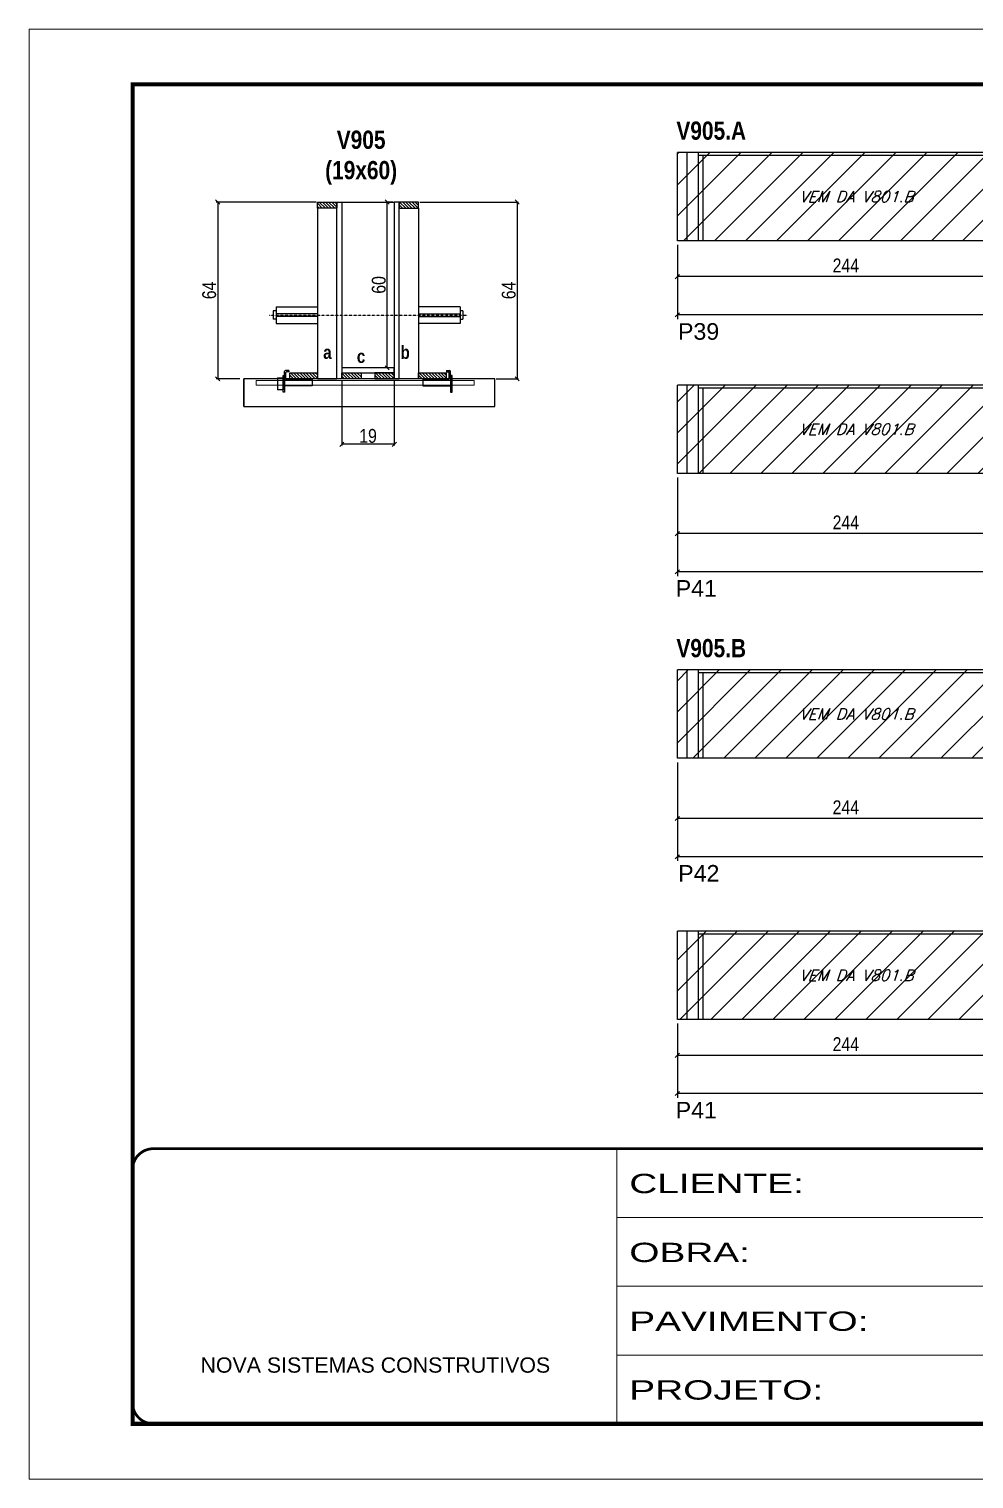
# Model space of a CAD drawing. Extents: x 3309 to 9563, y -2522 to 14608.
# Drawn here: x 3309 to 3994, y 11261 to 12311 of the extents above; entities that cross this region are included whole.
import ezdxf

# ---------------------------------------------------------------- set-up
doc = ezdxf.new("R2010")
doc.units = 0
for name, pattern in [('CONTINUO', [0]), ('DASHED', [0.75, 0.5, -0.25]), ('HIDDEN', [0.375, 0.25, -0.125])]:
    doc.linetypes.add(name, pattern=pattern)
for name, color, linetype in [('5', 5, 'Continuous'), ('barrote', 251, 'Continuous'), ('COTA', 241, 'Continuous'), ('detalhes', 4, 'Continuous'), ('NOMENCLATURA', 7, 'Continuous'), ('Painéis', 200, 'Continuous'), ('presilha', 1, 'Continuous'), ('SARR_2.2x10', 60, 'Continuous'), ('SARR_2.2x7', 40, 'Continuous'), ('SARR_3.5x7', 81, 'Continuous'), ('TENSOR', 3, 'Continuous'), ('texto', 7, 'Continuous')]:
    doc.layers.add(name, color=color, linetype=linetype)
for name, color, linetype, lineweight in [('CONCRETO', 251, 'Continuous', 25), ('Folhas', 255, 'Continuous', 9), ('Hachura', 251, 'Continuous', 9), ('SARRAFO DE PRESSAO', 251, 'DASHED', 9), ('SCO-___-LAJ', 2, 'Continuous', 0)]:
    doc.layers.add(name, color=color, linetype=linetype, lineweight=lineweight)
doc.styles.add('ARIAL', font='arial.ttf')
doc.styles.add('COTA TECNICA', font='techl___.ttf', dxfattribs={"height": 10})
doc.styles.add('COTA TECNICA 2X', font='techl___.ttf', dxfattribs={"height": 10})
doc.styles.add('Romans', font='romans.shx')
doc.styles.get("Standard").update_dxf_attribs({"font": 'arial.ttf'})
doc.styles.add('TECNICA', font='techb___.ttf', dxfattribs={"height": 10})
doc.styles.add('Tecnologia', font='')
doc.styles.get('Tecnologia').set_extended_font_data('Forgotten Futurist')
doc.dimstyles.new('PAINEL', dxfattribs={"dimtxt": 10, "dimasz": 3, "dimexe": 3, "dimexo": 3, "dimgap": 3, "dimtad": 1, "dimdec": 1, "dimzin": 12, "dimdsep": 46, "dimtxsty": 'COTA TECNICA', "dimblk1": 'OBLIQUE', "dimblk2": 'OBLIQUE', "dimsah": 1, "dimcen": 0.9, "dimclrd": 4, "dimclre": 4, "dimclrt": 240, "dimadec": 1, "dimazin": 3, "dimtfac": 1, "dimtdec": 1, "dimtmove": 0, "dimatfit": 3, "dimfxl": 1, "dimtolj": 1, "dimtzin": 12, "dimarcsym": 0})
doc.dimstyles.new('SECAO', dxfattribs={"dimscale": 0.333333, "dimtxt": 5, "dimasz": 9, "dimexe": 3, "dimexo": 3, "dimgap": 3, "dimtad": 1, "dimdec": 1, "dimlfac": 0.5, "dimzin": 12, "dimdsep": 46, "dimtxsty": 'COTA TECNICA 2X', "dimblk1": 'OBLIQUE', "dimblk2": 'OBLIQUE', "dimsah": 1, "dimcen": 0.9, "dimclrd": 4, "dimclre": 4, "dimclrt": 240, "dimadec": 1, "dimazin": 3, "dimtfac": 1, "dimtdec": 1, "dimtmove": 0, "dimatfit": 3, "dimfxl": 1, "dimtolj": 1, "dimtzin": 12, "dimarcsym": 0})
pattern_1 = [(135, (36771.4267, -111454.7385), (-1.122532015, -1.122532015), [])]

# ---------------------------------------------------------------- blocks, each defined once
blk = doc.blocks.new('9999999999')
at = {"color": 30, "linetype": 'CONTINUO'}
for p, q in [((98564.6, 34230.2), (98564.6, 34429.4)), ((98564.6, 34379.6), (99584, 34379.6)), ((98564.6, 34329.8), (99488, 34329.8)), ((98564.6, 34280), (99488, 34280))]:
    blk.add_line(p, q, dxfattribs=at)
at = {"color": 30, "linetype": 'CONTINUO', "const_width": 2}
blk.add_lwpolyline([(99584, 34230.2), (99584, 34414.4, 0.414214), (99569, 34429.4), (98229, 34429.4, 0.414214), (98214, 34414.4), (98214, 34245.2, 0.414214), (98229, 34230.2), (99584, 34230.2)], format="xyb", dxfattribs=at)
at = {"layer": 'Folhas'}
blk.add_lwpolyline([(98139, 34190.2), (99624, 34190.2), (99624, 35240.2), (98139, 35240.2)], close=True, dxfattribs=at)
at = {"layer": 'Folhas', "color": 30, "const_width": 3}
blk.add_lwpolyline([(98214, 34230.2), (99584, 34230.2), (99584, 35200.2), (98214, 35200.2)], close=True, dxfattribs=at)
at = {"color": 7, "linetype": 'Continuous', "ltscale": 5, "style": 'ARIAL'}
blk.add_text('NOVA SISTEMAS CONSTRUTIVOS', height=11.059, dxfattribs=at).set_placement((98263.2, 34267.2))
at = {"layer": 'Folhas', "color": 7, "style": 'Tecnologia', "width": 1.5}
for s, p in [('CLIENTE:', (98573.7, 34397.2)), ('OBRA:', (98573.7, 34347.3)), ('PAVIMENTO:', (98573.7, 34297.5)), ('PROJETO:', (98573.7, 34247.7))]:
    blk.add_text(s, height=14, dxfattribs=at).set_placement(p)
blk = doc.blocks.new('_Oblique')
at = {"color": 0, "linetype": 'ByBlock', "lineweight": -2}
blk.add_line((-0.5, -0.5), (0.5, 0.5), dxfattribs=at)
blk = doc.blocks.new('*D1357')
at = {"layer": 'COTA', "color": 4, "lineweight": -2, "transparency": 16777216}
for p, q in [((3535.9, 12056.4), (3535.9, 12009)), ((3573.9, 12056.4), (3573.9, 12009)), ((3573.9, 12010), (3535.9, 12010))]:
    blk.add_line(p, q, dxfattribs=at)
at = {"layer": 'Defpoints', "color": 0, "transparency": 16777216}
for p in [(3535.9, 12057.4), (3573.9, 12057.4), (3535.9, 12010)]:
    blk.add_point(p, dxfattribs=at)
at = {"layer": 'COTA', "color": 4, "lineweight": -2, "transparency": 16777216, "xscale": 3, "yscale": 3, "zscale": 3, "rotation": 180}
blk.add_blockref('_Oblique', (3535.9, 12010), dxfattribs=at)
at = {"layer": 'COTA', "color": 4, "lineweight": -2, "transparency": 16777216, "xscale": 3, "yscale": 3, "zscale": 3}
blk.add_blockref('_Oblique', (3573.9, 12010), dxfattribs=at)
at = {"layer": 'COTA', "color": 240, "transparency": 16777216, "insert": (3554.9, 12016), "char_height": 10, "attachment_point": 5, "style": 'COTA TECNICA 2X'}
blk.add_mtext('\\A1;19', dxfattribs=at)
blk = doc.blocks.new('PRESILHA METÁLICA 1')
at = {"layer": 'presilha'}
for p, q in [((7.5, 10.6), (7.5, 19.9)), ((12, 21), (8.6, 21)), ((9, 11.6), (9, 18.9)), ((12, 19.5), (9.6, 19.5)), ((12, 21), (12, 19.5)), ((0, 13), (6, 13)), ((0, 13), (0, 0)), ((6, 0), (0, 0)), ((6, 15.5), (7.5, 15.5)), ((6, -2.5), (6, 15.5)), ((6, 13), (6, 0)), ((7.5, 15.5), (7.5, -2.5)), ((37.5, 4.1), (7.5, 4.1)), ((37.5, 11), (9.6, 11)), ((37.5, 11), (37.5, 4.1)), ((7.5, -2.5), (6, -2.5))]:
    blk.add_line(p, q, dxfattribs=at)
for centre, radius, start, end in [((8.6, 19.9), 1.14, 90, 180), ((9.6, 18.9), 0.57, 90, 180), ((9.6, 11.6), 0.57, 180, 270)]:
    blk.add_arc(centre, radius, start, end, dxfattribs=at)
blk = doc.blocks.new('PRESILHA METÁLICA 2')
at = {"layer": 'presilha'}
for p, q in [((-5.2, 23.5), (-5.2, 22)), ((-5.2, 23.5), (-1.9, 23.5)), ((-5.2, 22), (-2.8, 22)), ((-2.2, 14.1), (-2.2, 21.4)), ((0.8, 18), (-0.8, 18)), ((-0.8, 18), (-0.8, 0)), ((-0.8, 14.6), (-0.8, 22.4)), ((0.8, 0), (0.8, 18)), ((-30.8, 13.5), (-30.8, 6.6)), ((-30.8, 13.5), (-2.8, 13.5)), ((-30.8, 6.6), (-0.8, 6.6)), ((-0.8, 0), (0.8, 0))]:
    blk.add_line(p, q, dxfattribs=at)
for centre, radius, start, end in [((-2.8, 21.4), 0.57, 0, 90), ((-1.9, 22.4), 1.14, 0, 90), ((-2.8, 14.1), 0.57, 270, 0)]:
    blk.add_arc(centre, radius, start, end, dxfattribs=at)
blk = doc.blocks.new('*D1358')
at = {"layer": 'COTA', "color": 4, "lineweight": -2, "transparency": 16777216}
for p, q in [((3592.5, 12185.4), (3663.9, 12185.4)), ((3662.9, 12185.4), (3662.9, 12057.4)), ((3647.7, 12057.4), (3663.9, 12057.4))]:
    blk.add_line(p, q, dxfattribs=at)
at = {"layer": 'Defpoints', "color": 0, "transparency": 16777216}
for p in [(3591.5, 12185.4), (3646.7, 12057.4), (3662.9, 12057.4)]:
    blk.add_point(p, dxfattribs=at)
at = {"layer": 'COTA', "color": 4, "lineweight": -2, "transparency": 16777216, "xscale": 3, "yscale": 3, "zscale": 3}
for p, rotation in [((3662.9, 12185.4), 90), ((3662.9, 12057.4), 270)]:
    blk.add_blockref('_Oblique', p, dxfattribs=dict(at, rotation=rotation))
at = {"layer": 'COTA', "color": 240, "transparency": 16777216, "insert": (3656.8, 12121.4), "char_height": 10, "attachment_point": 5, "rotation": 90, "style": 'COTA TECNICA 2X'}
blk.add_mtext('\\A1;64', dxfattribs=at)
blk = doc.blocks.new('*D1359')
at = {"layer": 'COTA', "color": 4, "lineweight": -2, "transparency": 16777216}
for p, q in [((3517.3, 12185.4), (3445, 12185.4)), ((3446, 12185.4), (3446, 12057.4)), ((3462.1, 12057.4), (3445, 12057.4))]:
    blk.add_line(p, q, dxfattribs=at)
at = {"layer": 'Defpoints', "color": 0, "transparency": 16777216}
for p in [(3518.3, 12185.4), (3446, 12057.4), (3463.1, 12057.4)]:
    blk.add_point(p, dxfattribs=at)
at = {"layer": 'COTA', "color": 4, "lineweight": -2, "transparency": 16777216, "xscale": 3, "yscale": 3, "zscale": 3}
for p, rotation in [((3446, 12185.4), 90), ((3446, 12057.4), 270)]:
    blk.add_blockref('_Oblique', p, dxfattribs=dict(at, rotation=rotation))
at = {"layer": 'COTA', "color": 240, "transparency": 16777216, "insert": (3439.9, 12121.4), "char_height": 10, "attachment_point": 5, "rotation": 90, "style": 'COTA TECNICA 2X'}
blk.add_mtext('\\A1;64', dxfattribs=at)
blk = doc.blocks.new('*D1360')
at = {"layer": 'COTA', "color": 4, "lineweight": -2, "transparency": 16777216}
for p, q in [((3572.9, 12185.4), (3567.8, 12185.4)), ((3568.8, 12065.4), (3568.8, 12185.4)), ((3572.9, 12065.4), (3567.8, 12065.4))]:
    blk.add_line(p, q, dxfattribs=at)
at = {"layer": 'Defpoints', "color": 0, "transparency": 16777216}
for p in [(3568.8, 12185.4), (3573.9, 12185.4), (3573.9, 12065.4)]:
    blk.add_point(p, dxfattribs=at)
at = {"layer": 'COTA', "color": 4, "lineweight": -2, "transparency": 16777216, "xscale": 3, "yscale": 3, "zscale": 3}
for p, rotation in [((3568.8, 12185.4), 90), ((3568.8, 12065.4), 270)]:
    blk.add_blockref('_Oblique', p, dxfattribs=dict(at, rotation=rotation))
at = {"layer": 'COTA', "color": 240, "transparency": 16777216, "insert": (3562.7, 12125.4), "char_height": 10, "attachment_point": 5, "rotation": 90, "style": 'COTA TECNICA 2X'}
blk.add_mtext('\\A1;60', dxfattribs=at)
blk = doc.blocks.new('*D1361')
at = {"layer": 'COTA', "color": 4, "linetype": 'ByBlock', "lineweight": -2, "transparency": 16777216}
for p, q in [((3778.9, 12154.3), (3778.9, 12128.4)), ((4022.9, 12154.3), (4022.9, 12128.4)), ((4022.9, 12131.4), (3778.9, 12131.4))]:
    blk.add_line(p, q, dxfattribs=at)
at = {"layer": 'Defpoints', "color": 0, "linetype": 'ByBlock', "transparency": 16777216}
for p in [(3778.9, 12157.3), (4022.9, 12157.3), (3778.9, 12131.4)]:
    blk.add_point(p, dxfattribs=at)
at = {"layer": 'COTA', "color": 4, "linetype": 'ByBlock', "lineweight": -2, "transparency": 16777216, "xscale": 3, "yscale": 3, "zscale": 3, "rotation": 180}
blk.add_blockref('_Oblique', (3778.9, 12131.4), dxfattribs=at)
at = {"layer": 'COTA', "color": 4, "linetype": 'ByBlock', "lineweight": -2, "transparency": 16777216, "xscale": 3, "yscale": 3, "zscale": 3}
blk.add_blockref('_Oblique', (4022.9, 12131.4), dxfattribs=at)
at = {"layer": 'COTA', "color": 240, "linetype": 'ByBlock', "transparency": 16777216, "insert": (3900.9, 12139.5), "char_height": 10, "attachment_point": 5, "style": 'COTA TECNICA'}
blk.add_mtext('\\A1;244', dxfattribs=at)
blk = doc.blocks.new('*D1363')
at = {"layer": 'COTA', "color": 4, "linetype": 'ByBlock', "lineweight": -2, "transparency": 16777216}
for p, q in [((3778.9, 12154.3), (3778.9, 12100.7)), ((4439.9, 12154.3), (4439.9, 12100.7)), ((4439.9, 12103.7), (3778.9, 12103.7))]:
    blk.add_line(p, q, dxfattribs=at)
at = {"layer": 'Defpoints', "color": 0, "linetype": 'ByBlock', "transparency": 16777216}
for p in [(3778.9, 12157.3), (4439.9, 12157.3), (3778.9, 12103.7)]:
    blk.add_point(p, dxfattribs=at)
at = {"layer": 'COTA', "color": 4, "linetype": 'ByBlock', "lineweight": -2, "transparency": 16777216, "xscale": 3, "yscale": 3, "zscale": 3, "rotation": 180}
blk.add_blockref('_Oblique', (3778.9, 12103.7), dxfattribs=at)
at = {"layer": 'COTA', "color": 4, "linetype": 'ByBlock', "lineweight": -2, "transparency": 16777216, "xscale": 3, "yscale": 3, "zscale": 3}
blk.add_blockref('_Oblique', (4439.9, 12103.7), dxfattribs=at)
at = {"layer": 'COTA', "color": 240, "linetype": 'ByBlock', "transparency": 16777216, "insert": (4109.4, 12111.8), "char_height": 10, "attachment_point": 5, "style": 'COTA TECNICA'}
blk.add_mtext('\\A1;661', dxfattribs=at)
blk = doc.blocks.new('*D1366')
at = {"layer": 'COTA', "color": 4, "linetype": 'ByBlock', "lineweight": -2, "transparency": 16777216}
for p, q in [((3778.9, 11985.9), (3778.9, 11942.3)), ((4022.9, 11985.9), (4022.9, 11942.3)), ((4022.9, 11945.3), (3778.9, 11945.3))]:
    blk.add_line(p, q, dxfattribs=at)
at = {"layer": 'Defpoints', "color": 0, "linetype": 'ByBlock', "transparency": 16777216}
for p in [(3778.9, 11988.9), (4022.9, 11988.9), (3778.9, 11945.3)]:
    blk.add_point(p, dxfattribs=at)
at = {"layer": 'COTA', "color": 4, "linetype": 'ByBlock', "lineweight": -2, "transparency": 16777216, "xscale": 3, "yscale": 3, "zscale": 3, "rotation": 180}
blk.add_blockref('_Oblique', (3778.9, 11945.3), dxfattribs=at)
at = {"layer": 'COTA', "color": 4, "linetype": 'ByBlock', "lineweight": -2, "transparency": 16777216, "xscale": 3, "yscale": 3, "zscale": 3}
blk.add_blockref('_Oblique', (4022.9, 11945.3), dxfattribs=at)
at = {"layer": 'COTA', "color": 240, "linetype": 'ByBlock', "transparency": 16777216, "insert": (3900.9, 11953.4), "char_height": 10, "attachment_point": 5, "style": 'COTA TECNICA'}
blk.add_mtext('\\A1;244', dxfattribs=at)
blk = doc.blocks.new('*D1368')
at = {"layer": 'COTA', "color": 4, "linetype": 'ByBlock', "lineweight": -2, "transparency": 16777216}
for p, q in [((3778.9, 11985.9), (3778.9, 11914.6)), ((4518.4, 11985.9), (4518.4, 11914.6)), ((4518.4, 11917.6), (3778.9, 11917.6))]:
    blk.add_line(p, q, dxfattribs=at)
at = {"layer": 'Defpoints', "color": 0, "linetype": 'ByBlock', "transparency": 16777216}
for p in [(3778.9, 11988.9), (4518.4, 11988.9), (3778.9, 11917.6)]:
    blk.add_point(p, dxfattribs=at)
at = {"layer": 'COTA', "color": 4, "linetype": 'ByBlock', "lineweight": -2, "transparency": 16777216, "xscale": 3, "yscale": 3, "zscale": 3, "rotation": 180}
blk.add_blockref('_Oblique', (3778.9, 11917.6), dxfattribs=at)
at = {"layer": 'COTA', "color": 4, "linetype": 'ByBlock', "lineweight": -2, "transparency": 16777216, "xscale": 3, "yscale": 3, "zscale": 3}
blk.add_blockref('_Oblique', (4518.4, 11917.6), dxfattribs=at)
at = {"layer": 'COTA', "color": 240, "linetype": 'ByBlock', "transparency": 16777216, "insert": (4148.7, 11925.9), "char_height": 10, "attachment_point": 5, "style": 'COTA TECNICA'}
blk.add_mtext('\\A1;739.5', dxfattribs=at)
blk = doc.blocks.new('*D1373')
at = {"layer": 'COTA', "color": 4, "linetype": 'ByBlock', "lineweight": -2, "transparency": 16777216}
for p, q in [((3778.9, 11779.6), (3778.9, 11736)), ((4022.9, 11779.6), (4022.9, 11736)), ((4022.9, 11739), (3778.9, 11739))]:
    blk.add_line(p, q, dxfattribs=at)
at = {"layer": 'Defpoints', "color": 0, "linetype": 'ByBlock', "transparency": 16777216}
for p in [(3778.9, 11782.6), (4022.9, 11782.6), (3778.9, 11739)]:
    blk.add_point(p, dxfattribs=at)
at = {"layer": 'COTA', "color": 4, "linetype": 'ByBlock', "lineweight": -2, "transparency": 16777216, "xscale": 3, "yscale": 3, "zscale": 3, "rotation": 180}
blk.add_blockref('_Oblique', (3778.9, 11739), dxfattribs=at)
at = {"layer": 'COTA', "color": 4, "linetype": 'ByBlock', "lineweight": -2, "transparency": 16777216, "xscale": 3, "yscale": 3, "zscale": 3}
blk.add_blockref('_Oblique', (4022.9, 11739), dxfattribs=at)
at = {"layer": 'COTA', "color": 240, "linetype": 'ByBlock', "transparency": 16777216, "insert": (3900.9, 11747.1), "char_height": 10, "attachment_point": 5, "style": 'COTA TECNICA'}
blk.add_mtext('\\A1;244', dxfattribs=at)
blk = doc.blocks.new('*D1376')
at = {"layer": 'COTA', "color": 4, "linetype": 'ByBlock', "lineweight": -2, "transparency": 16777216}
for p, q in [((3778.9, 11779.6), (3778.9, 11708.3)), ((4518.4, 11779.6), (4518.4, 11708.3)), ((4518.4, 11711.3), (3778.9, 11711.3))]:
    blk.add_line(p, q, dxfattribs=at)
at = {"layer": 'Defpoints', "color": 0, "linetype": 'ByBlock', "transparency": 16777216}
for p in [(3778.9, 11782.6), (4518.4, 11782.6), (3778.9, 11711.3)]:
    blk.add_point(p, dxfattribs=at)
at = {"layer": 'COTA', "color": 4, "linetype": 'ByBlock', "lineweight": -2, "transparency": 16777216, "xscale": 3, "yscale": 3, "zscale": 3, "rotation": 180}
blk.add_blockref('_Oblique', (3778.9, 11711.3), dxfattribs=at)
at = {"layer": 'COTA', "color": 4, "linetype": 'ByBlock', "lineweight": -2, "transparency": 16777216, "xscale": 3, "yscale": 3, "zscale": 3}
blk.add_blockref('_Oblique', (4518.4, 11711.3), dxfattribs=at)
at = {"layer": 'COTA', "color": 240, "linetype": 'ByBlock', "transparency": 16777216, "insert": (4148.7, 11719.6), "char_height": 10, "attachment_point": 5, "style": 'COTA TECNICA'}
blk.add_mtext('\\A1;739.5', dxfattribs=at)
blk = doc.blocks.new('*D1380')
at = {"layer": 'COTA', "color": 4, "linetype": 'ByBlock', "lineweight": -2, "transparency": 16777216}
for p, q in [((3778.9, 11590.5), (3778.9, 11564.5)), ((4022.9, 11590.5), (4022.9, 11564.5)), ((4022.9, 11567.5), (3778.9, 11567.5))]:
    blk.add_line(p, q, dxfattribs=at)
at = {"layer": 'Defpoints', "color": 0, "linetype": 'ByBlock', "transparency": 16777216}
for p in [(3778.9, 11593.5), (4022.9, 11593.5), (3778.9, 11567.5)]:
    blk.add_point(p, dxfattribs=at)
at = {"layer": 'COTA', "color": 4, "linetype": 'ByBlock', "lineweight": -2, "transparency": 16777216, "xscale": 3, "yscale": 3, "zscale": 3, "rotation": 180}
blk.add_blockref('_Oblique', (3778.9, 11567.5), dxfattribs=at)
at = {"layer": 'COTA', "color": 4, "linetype": 'ByBlock', "lineweight": -2, "transparency": 16777216, "xscale": 3, "yscale": 3, "zscale": 3}
blk.add_blockref('_Oblique', (4022.9, 11567.5), dxfattribs=at)
at = {"layer": 'COTA', "color": 240, "linetype": 'ByBlock', "transparency": 16777216, "insert": (3900.9, 11575.6), "char_height": 10, "attachment_point": 5, "style": 'COTA TECNICA'}
blk.add_mtext('\\A1;244', dxfattribs=at)
blk = doc.blocks.new('*D1382')
at = {"layer": 'COTA', "color": 4, "linetype": 'ByBlock', "lineweight": -2, "transparency": 16777216}
for p, q in [((3778.9, 11590.5), (3778.9, 11536.8)), ((4439.9, 11590.5), (4439.9, 11536.8)), ((4439.9, 11539.8), (3778.9, 11539.8))]:
    blk.add_line(p, q, dxfattribs=at)
at = {"layer": 'Defpoints', "color": 0, "linetype": 'ByBlock', "transparency": 16777216}
for p in [(3778.9, 11593.5), (4439.9, 11593.5), (3778.9, 11539.8)]:
    blk.add_point(p, dxfattribs=at)
at = {"layer": 'COTA', "color": 4, "linetype": 'ByBlock', "lineweight": -2, "transparency": 16777216, "xscale": 3, "yscale": 3, "zscale": 3, "rotation": 180}
blk.add_blockref('_Oblique', (3778.9, 11539.8), dxfattribs=at)
at = {"layer": 'COTA', "color": 4, "linetype": 'ByBlock', "lineweight": -2, "transparency": 16777216, "xscale": 3, "yscale": 3, "zscale": 3}
blk.add_blockref('_Oblique', (4439.9, 11539.8), dxfattribs=at)
at = {"layer": 'COTA', "color": 240, "linetype": 'ByBlock', "transparency": 16777216, "insert": (4109.4, 11547.9), "char_height": 10, "attachment_point": 5, "style": 'COTA TECNICA'}
blk.add_mtext('\\A1;661', dxfattribs=at)

msp = doc.modelspace()

# ---------------------------------------------------------------- hatches: boundary and pattern name
at = {"layer": 'Hachura'}
h = msp.add_hatch(dxfattribs=at)
h.set_pattern_fill('ANSI31', color=256, scale=5)
h.paths.add_polyline_path([(4022.92, 12221.32), (3778.92, 12221.32), (3778.92, 12157.32), (4022.92, 12157.32)])
h.paths.add_polyline_path([(4266.92, 12221.32), (4022.92, 12221.32), (4022.92, 12157.32), (4266.92, 12157.32)])
h.paths.add_polyline_path([(4266.92, 12052.88), (4022.92, 12052.88), (4022.92, 11988.88), (4266.92, 11988.88)])
h.paths.add_polyline_path([(4022.92, 12052.88), (3778.92, 12052.88), (3778.92, 11988.88), (4022.92, 11988.88)])
h.paths.add_polyline_path([(4022.92, 11846.58), (3778.92, 11846.58), (3778.92, 11782.58), (4022.92, 11782.58)])
h.paths.add_polyline_path([(4266.92, 11846.58), (4022.92, 11846.58), (4022.92, 11782.58), (4266.92, 11782.58)])
h.paths.add_polyline_path([(4022.92, 11657.45), (3778.92, 11657.45), (3778.92, 11593.45), (4022.92, 11593.45)])
h.paths.add_polyline_path([(4266.92, 11657.45), (4022.92, 11657.45), (4022.92, 11593.45), (4266.92, 11593.45)])
h.paths.add_polyline_path([(4437.92, 11657.45), (4266.92, 11657.45), (4266.92, 11593.45), (4437.92, 11593.45)])
at = {"layer": 'SARR_2.2x10'}
h = msp.add_hatch(dxfattribs=at)
h.set_pattern_fill('ANSI31', color=256, scale=0.5, angle=90)
h.set_pattern_definition([(135, (36691.8267, -111454.7385), (-1.122532015, -1.122532015), [])])
h.paths.add_polyline_path([(3498.29, 12061.83), (3498.29, 12057.43), (3518.29, 12057.43), (3518.29, 12061.83)])
h = msp.add_hatch(dxfattribs=at)
h.set_pattern_fill('ANSI31', color=256, scale=0.5, angle=90)
h.set_pattern_definition([(135, (36785.0267, -111454.7385), (-1.122532015, -1.122532015), [])])
h.paths.add_polyline_path([(3591.49, 12061.83), (3591.49, 12057.43), (3611.49, 12057.43), (3611.49, 12061.83)])
at = {"layer": 'SARR_2.2x7'}
h = msp.add_hatch(dxfattribs=at)
h.set_pattern_fill('ANSI31', color=256, scale=0.5, angle=90)
h.set_pattern_definition([(135, (36685.8267, -111331.1385), (-1.122532015, -1.122532015), [])])
h.paths.add_polyline_path([(3532.29, 12185.43), (3532.29, 12181.03), (3518.29, 12181.03), (3518.29, 12185.43)])
h = msp.add_hatch(dxfattribs=at)
h.set_pattern_fill('ANSI31', color=256, scale=0.5, angle=90)
h.set_pattern_definition([(135, (36705.8267, -111331.1385), (-1.122532015, -1.122532015), [])])
h.paths.add_polyline_path([(3577.49, 12185.43), (3577.49, 12181.03), (3591.49, 12181.03), (3591.49, 12185.43)])
h = msp.add_hatch(dxfattribs=at)
h.set_pattern_fill('ANSI31', color=256, scale=0.5, angle=90)
h.set_pattern_definition(pattern_1)
h.paths.add_polyline_path([(3549.89, 12057.43), (3549.89, 12061.83), (3535.89, 12061.83), (3535.89, 12057.43)])
h = msp.add_hatch(dxfattribs=at)
h.set_pattern_fill('ANSI31', color=256, scale=0.5, angle=90)
h.set_pattern_definition(pattern_1)
h.paths.add_polyline_path([(3559.89, 12061.83), (3559.89, 12057.43), (3573.89, 12057.43), (3573.89, 12061.83)])

# ---------------------------------------------------------------- linework, layer by layer
at = {"ltscale": 3}
for p, q in [((3486.29, 12106.52), (3486.29, 12100.52)), ((3488.29, 12106.52), (3486.29, 12106.52)), ((3488.29, 12109.52), (3488.29, 12097.52)), ((3488.29, 12109.52), (3518.29, 12109.52)), ((3621.49, 12109.52), (3591.49, 12109.52)), ((3621.49, 12109.52), (3621.49, 12097.52)), ((3623.49, 12106.52), (3621.49, 12106.52)), ((3623.49, 12106.52), (3623.49, 12100.52)), ((3488.29, 12100.52), (3486.29, 12100.52)), ((3518.29, 12104.52), (3488.29, 12104.52)), ((3518.29, 12102.52), (3488.29, 12102.52)), ((3488.29, 12097.52), (3518.29, 12097.52)), ((3591.49, 12104.52), (3621.49, 12104.52)), ((3591.49, 12102.52), (3621.49, 12102.52)), ((3621.49, 12097.52), (3591.49, 12097.52)), ((3621.49, 12100.52), (3623.49, 12100.52))]:
    msp.add_line(p, q, dxfattribs=at)
at = {"layer": 'barrote'}
msp.add_lwpolyline([(3464.83, 12037.43), (3646.75, 12037.43), (3646.75, 12057.43), (3464.83, 12057.43)], close=True, dxfattribs=at)
at = {"layer": 'CONCRETO', "linetype": 'Continuous'}
msp.add_line((3535.89, 12185.43), (3573.89, 12185.43), dxfattribs=at)
at = {"layer": 'detalhes', "color": 250}
msp.add_line((3464.83, 12037.43), (3464.83, 12057.43), dxfattribs=at)
at = {"layer": 'Painéis', "linetype": 'ByBlock'}
for p, q in [((4439.92, 12221.32, 0), (3778.92, 12221.32, 0)), ((3778.92, 12157.32, 0), (3778.92, 12221.32, 0)), ((4439.92, 12157.32, 0), (3778.92, 12157.32, 0)), ((4518.42, 12052.88, 0), (3778.92, 12052.88, 0)), ((3778.92, 11988.88, 0), (3778.92, 12052.88, 0)), ((4518.42, 11988.88, 0), (3778.92, 11988.88, 0)), ((4518.42, 11846.58, 0), (3778.92, 11846.58, 0)), ((3778.92, 11782.58, 0), (3778.92, 11846.58, 0)), ((4518.42, 11782.58, 0), (3778.92, 11782.58, 0)), ((4439.92, 11657.45, 0), (3778.92, 11657.45, 0)), ((3778.92, 11593.45, 0), (3778.92, 11657.45, 0)), ((4439.92, 11593.45, 0), (3778.92, 11593.45, 0))]:
    msp.add_line(p, q, dxfattribs=at)
at = {"layer": 'Painéis', "linetype": 'Continuous'}
for points in [[(3532.29, 12057.43), (3532.29, 12185.43), (3535.89, 12185.43), (3535.89, 12057.43)], [(3577.49, 12057.43), (3577.49, 12185.43), (3573.89, 12185.43), (3573.89, 12057.43)], [(3573.89, 12065.43), (3535.89, 12065.43), (3535.89, 12061.83), (3573.89, 12061.83)]]:
    msp.add_lwpolyline(points, close=True, dxfattribs=at)
at = {"layer": 'SARR_2.2x10'}
for points in [[(3498.29, 12061.83), (3518.29, 12061.83), (3518.29, 12057.43), (3498.29, 12057.43)], [(3591.49, 12061.83), (3611.49, 12061.83), (3611.49, 12057.43), (3591.49, 12057.43)]]:
    msp.add_lwpolyline(points, close=True, dxfattribs=at)
at = {"layer": 'SARR_2.2x7', "linetype": 'Continuous'}
for p, q in [((3785.92, 12157.32, 0), (3785.92, 12221.32, 0)), ((4022.92, 12219.12, 0), (3793.92, 12219.12, 0)), ((3785.92, 11988.88, 0), (3785.92, 12052.88, 0)), ((4022.92, 12050.68, 0), (3793.92, 12050.68, 0)), ((3785.92, 11782.58, 0), (3785.92, 11846.58, 0)), ((4022.92, 11844.38, 0), (3793.92, 11844.38, 0)), ((3785.92, 11593.45, 0), (3785.92, 11657.45, 0)), ((4022.92, 11655.25, 0), (3793.92, 11655.25, 0))]:
    msp.add_line(p, q, dxfattribs=at)
at = {"layer": 'SARR_2.2x7', "elevation": 0}
for points in [[(3518.29, 12185.43), (3532.29, 12185.43), (3532.29, 12181.03), (3518.29, 12181.03)], [(3591.49, 12185.43), (3577.49, 12185.43), (3577.49, 12181.03), (3591.49, 12181.03)]]:
    msp.add_lwpolyline(points, close=True, dxfattribs=at)
at = {"layer": 'SARR_2.2x7'}
for points in [[(3535.89, 12061.83), (3549.89, 12061.83), (3549.89, 12057.43), (3535.89, 12057.43)], [(3573.89, 12061.83), (3559.89, 12061.83), (3559.89, 12057.43), (3573.89, 12057.43)]]:
    msp.add_lwpolyline(points, close=True, dxfattribs=at)
at = {"layer": 'SARR_3.5x7'}
for p, q in [((3793.92, 12221.32, 0), (3793.92, 12157.32, 0)), ((3797.42, 12219.12, 0), (3797.42, 12157.32, 0)), ((3793.92, 12052.88, 0), (3793.92, 11988.88, 0)), ((3797.42, 12050.68, 0), (3797.42, 11988.88, 0)), ((3793.92, 11846.58, 0), (3793.92, 11782.58, 0)), ((3797.42, 11844.38, 0), (3797.42, 11782.58, 0)), ((3793.92, 11657.45, 0), (3793.92, 11593.45, 0)), ((3797.42, 11655.25, 0), (3797.42, 11593.45, 0))]:
    msp.add_line(p, q, dxfattribs=at)
for points in [[(3532.29, 12181.03), (3518.29, 12181.03), (3518.29, 12057.43), (3532.29, 12057.43)], [(3577.49, 12181.03), (3591.49, 12181.03), (3591.49, 12057.43), (3577.49, 12057.43)]]:
    msp.add_lwpolyline(points, close=True, dxfattribs=at)
at = {"layer": 'SCO-___-LAJ', "color": 1}
msp.add_lwpolyline([(3473.84, 12056.1), (3631.67, 12056.1), (3631.67, 12052.9), (3473.84, 12052.9)], close=True, dxfattribs=at)
at = {"layer": 'TENSOR', "linetype": 'HIDDEN', "ltscale": 0.5}
msp.add_line((3483.29, 12103.52), (3626.79, 12103.52), dxfattribs=at)

# ---------------------------------------------------------------- block references
at = {"layer": 'presilha', "xscale": 0.6666666666666666, "yscale": 0.6666666666666666, "zscale": 0.6666666666666666}
for name, p in [('PRESILHA METÁLICA 1', (3489.42, 12049.46)), ('PRESILHA METÁLICA 2', (3615.17, 12047.8))]:
    msp.add_blockref(name, p, dxfattribs=at)
at = {"layer": 'SARRAFO DE PRESSAO', "color": 6, "linetype": 'ByBlock'}
msp.add_blockref('9999999999', (-94829.61, -22929.5), dxfattribs=at)

# ---------------------------------------------------------------- texts
at = {"layer": '5', "linetype": 'Continuous'}
for s, rotation, p in [('P39', 0.00004, (3779.36, 12085.69, 0)), ('P41', 359.99996, (3777.73, 11899.62, 0)), ('P42', 0.00004, (3779.51, 11693.32, 0)), ('P41', 359.99996, (3777.73, 11521.82, 0))]:
    msp.add_text(s, height=12, rotation=rotation, dxfattribs=at).set_placement(p)
at = {"layer": 'detalhes', "style": 'TECNICA'}
for s, p in [('a', (3522.41, 12071.82)), ('c', (3546.78, 12068.9)), ('b', (3578.39, 12071.81))]:
    msp.add_text(s, height=9.6, dxfattribs=at).set_placement(p)
at = {"layer": 'NOMENCLATURA', "style": 'TECNICA'}
for s, p in [('V905.A', (3778.2, 12230.51, 0)), ('V905.B', (3778.2, 11855.77, 0))]:
    msp.add_text(s, height=13.2, dxfattribs=at).set_placement(p)
at = {"layer": 'NOMENCLATURA', "insert": (3549.89, 12237.13), "char_height": 13.2, "attachment_point": 2, "style": 'TECNICA'}
msp.add_mtext_dynamic_manual_height_columns('V905\\P(19x60)', width=300.2766, gutter_width=1, heights=[0], dxfattribs=at)
at = {"layer": 'texto', "color": 2, "char_height": 8, "attachment_point": 5, "style": 'Romans'}
for insert in [(3908.42, 12189.32, 0), (3908.42, 12020.88, 0), (3908.42, 11814.58, 0), (3908.42, 11625.45, 0)]:
    msp.add_mtext('{\\Q19;\\C256;VEM DA V801.B}', dxfattribs=dict(at, insert=insert))

# ---------------------------------------------------------------- dimensions: what is measured, and where the dimension line sits
at = {"layer": 'COTA'}
for base, p1, p2, picture, middle in [((3445.97, 12057.43, 0), (3518.29, 12185.43), (3463.07, 12057.43, 0), '*D1359', (3439.87, 12121.43, 0)), ((3568.81, 12185.43), (3573.89, 12065.43), (3573.89, 12185.43), '*D1360', (3562.71, 12125.43)), ((3662.94, 12057.43, 0), (3591.49, 12185.43), (3646.7, 12057.43, 0), '*D1358', (3656.83, 12121.43, 0))]:
    dim = msp.add_linear_dim(base=base, p1=p1, p2=p2, angle=90, dimstyle='SECAO', dxfattribs=at)
    dim.commit()
    dim.dimension.update_dxf_attribs({"geometry": picture, "text_midpoint": middle})
at = {"layer": 'COTA', "linetype": 'ByBlock'}
for base, p1, p2, picture, middle in [((3778.92, 12131.41, 0), (4022.92, 12157.32, 0), (3778.92, 12157.32, 0), '*D1361', (3900.92, 12139.48, 0)), ((3778.92, 11945.34, 0), (4022.92, 11988.88, 0), (3778.92, 11988.88, 0), '*D1366', (3900.92, 11953.42, 0)), ((3778.92, 11739.04, 0), (4022.92, 11782.58, 0), (3778.92, 11782.58, 0), '*D1373', (3900.92, 11747.12, 0)), ((3778.92, 11567.54, 0), (4022.92, 11593.45, 0), (3778.92, 11593.45, 0), '*D1380', (3900.92, 11575.61, 0))]:
    dim = msp.add_linear_dim(base=base, p1=p1, p2=p2, angle=180, dimstyle='PAINEL', override={"dimtmove": 1}, dxfattribs=at)
    dim.commit()
    dim.dimension.update_dxf_attribs({"geometry": picture, "text_midpoint": middle})
for base, p1, p2, picture, middle in [((3778.92, 12103.7, 0), (4439.92, 12157.32, 0), (3778.92, 12157.32, 0), '*D1363', (4109.42, 12111.8, 0)), ((3778.92, 11917.63, 0), (4518.42, 11988.88, 0), (3778.92, 11988.88, 0), '*D1368', (4148.67, 11925.88, 0)), ((3778.92, 11711.34, 0), (4518.42, 11782.58, 0), (3778.92, 11782.58, 0), '*D1376', (4148.67, 11719.58, 0)), ((3778.92, 11539.83, 0), (4439.92, 11593.45, 0), (3778.92, 11593.45, 0), '*D1382', (4109.42, 11547.93, 0))]:
    dim = msp.add_linear_dim(base=base, p1=p1, p2=p2, angle=180, dimstyle='PAINEL', dxfattribs=at)
    dim.commit()
    dim.dimension.update_dxf_attribs({"geometry": picture, "text_midpoint": middle})
at = {"layer": 'COTA'}
dim = msp.add_linear_dim(base=(3535.89, 12009.96), p1=(3573.89, 12057.43), p2=(3535.89, 12057.43), angle=180, dimstyle='SECAO', dxfattribs=at)
dim.commit()
dim.dimension.update_dxf_attribs({"geometry": '*D1357', "text_midpoint": (3554.89, 12009.96), "dimtype": 160})

doc.saveas('drawing.dxf')
